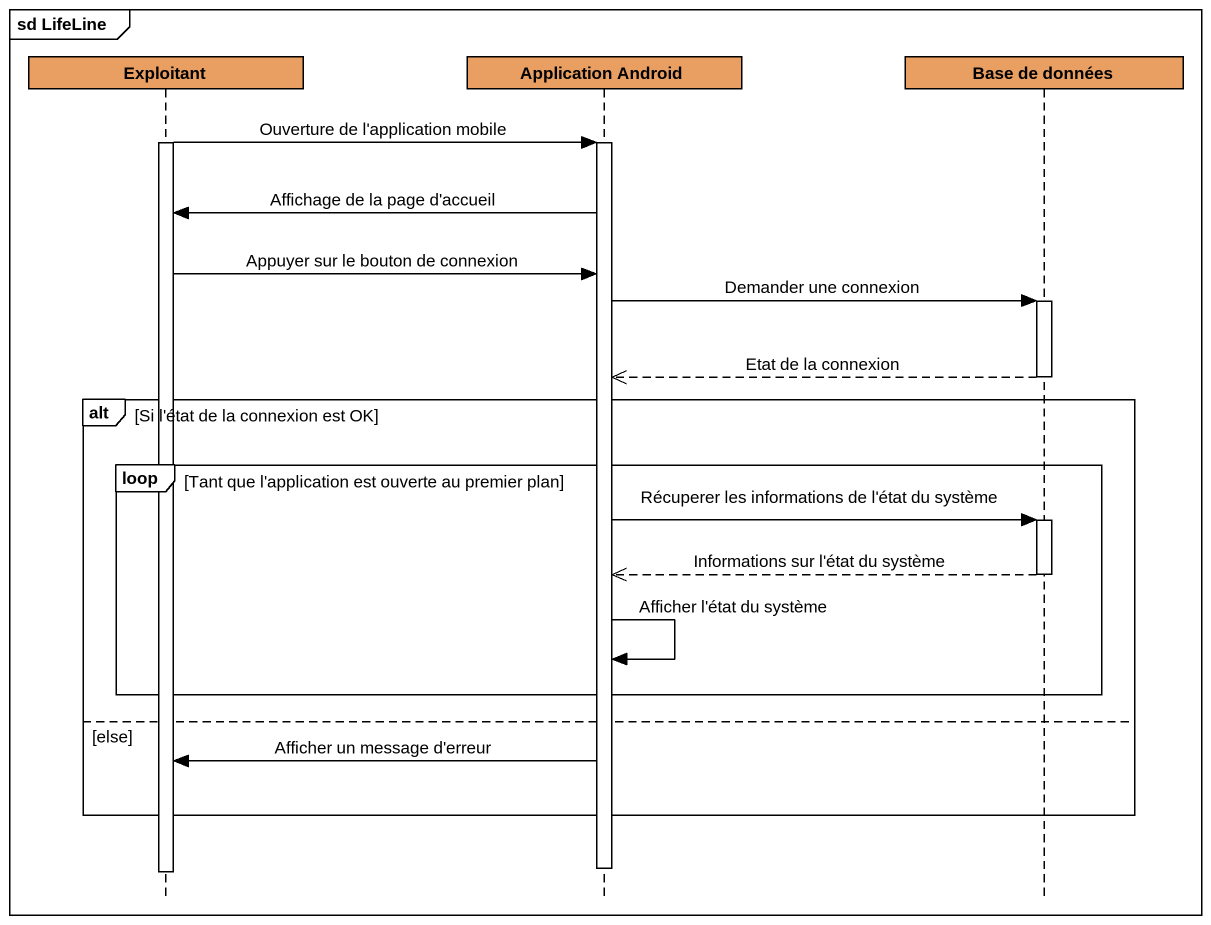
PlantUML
@startuml
mainframe sd LifeLine
hide footbox
participant Exploitant #EA9F62
participant "Application Android" as Application_Android #EA9F62
participant "Base de données" as Base_de_données #EA9F62

activate Exploitant
Exploitant -> Application_Android : Ouverture de l'application mobile
activate Application_Android
Application_Android -> Exploitant : Affichage de la page d'accueil
Exploitant -> Application_Android : Appuyer sur le bouton de connexion
Application_Android -> Base_de_données : Demander une connexion
activate Base_de_données
Base_de_données -->> Application_Android : Etat de la connexion
deactivate Base_de_données
alt Si l'état de la connexion est OK
  loop Tant que l'application est ouverte au premier plan
    Application_Android -> Base_de_données : Récuperer les informations de l'état du système
    activate Base_de_données
    Base_de_données -->> Application_Android : Informations sur l'état du système
    deactivate Base_de_données
    Application_Android -> Application_Android : Afficher l'état du système
  end
else else
  Application_Android -> Exploitant : Afficher un message d'erreur
end
deactivate Application_Android
deactivate Exploitant
@enduml
